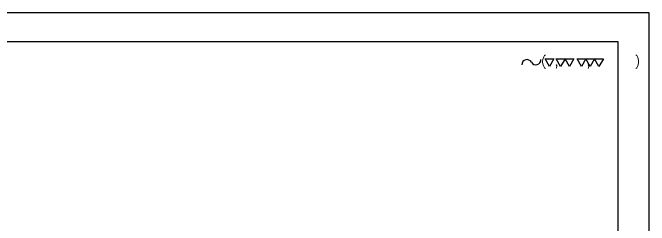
# Model space of a CAD drawing. Header units: inches. Extents: x 23 to 1845, y 4 to 536.
# Drawn here: x 1677.7 to 1844.5, y 192.4 to 248 of the extents above; entities that cross this region are included whole.
import ezdxf

# ---------------------------------------------------------------- set-up
doc = ezdxf.new("R2010")
doc.units = ezdxf.units.IN
doc.header["$MEASUREMENT"] = 0
doc.layers.add('title_frame', color=7, linetype='Continuous')
doc.layers.add('word_dim', color=253, linetype='Continuous')
doc.styles.get("Standard").update_dxf_attribs({"font": 'txt', "bigfont": 'gbcbig.shx'})

# ---------------------------------------------------------------- blocks, each defined once
blk = doc.blocks.new('shiage0')
at = {"layer": 'word_dim', "color": 3, "linetype": 'Continuous'}
for centre, radius, start, end in [((1.687489685469927, 1.849274192977646e-05), 1.687500000000015, 29.99999999999973, 180), ((4.610325423242443, 1.68751849274193), 1.6875, 209.9999999999997, 0)]:
    blk.add_arc(centre, radius, start, end, dxfattribs=at)

msp = doc.modelspace()

# ---------------------------------------------------------------- linework, layer by layer
at = {"layer": 'title_frame', "color": 4}
msp.add_lwpolyline([(1844.517908584838, 247.9681182432823), (1510.961544948486, 247.9681182432823), (1510.961544948486, 12.09611824327931), (1844.517908584838, 12.09611824327931)], close=True, dxfattribs=at)
at = {"layer": 'title_frame'}
msp.add_lwpolyline([(1519.161472221198, 240.4531727887361), (1836.317981312111, 240.4531727887361), (1836.317981312111, 19.61106369782556), (1519.161472221198, 19.61106369782556)], close=True, dxfattribs=at)
at = {"layer": 'title_frame', "color": 3, "linetype": 'Continuous'}
for points in [[(1818.376081592318, 233.8944219152536), (1817.228488865034, 235.8821108252732), (1819.523674319587, 235.8821108252732)], [(1821.301923816836, 233.8944219152536), (1820.154331089567, 235.8821108252732), (1824.744701998659, 235.8821108252732), (1823.597109271361, 233.8944219152536), (1822.44951654412, 235.8821108252732)], [(1826.752025489261, 233.8944219152536), (1825.604432761991, 235.8821108252732), (1832.489989125637, 235.8821108252732), (1831.342396398368, 233.8944219152536), (1830.194803671098, 235.8821108252732), (1829.047210943814, 233.8944219152536), (1827.89961821653, 235.8821108252732)]]:
    msp.add_lwpolyline(points, close=True, dxfattribs=at)

# ---------------------------------------------------------------- block references
at = {"layer": 'title_frame', "color": 3, "linetype": 'Continuous', "xscale": 0.7941818181716371, "yscale": 0.794181818186189, "zscale": 0.7941818181818181}
msp.add_blockref('shiage0', (1811.145384732708, 234.3660686984358), dxfattribs=at)

# ---------------------------------------------------------------- texts
at = {"layer": 'title_frame', "color": 3, "linetype": 'Continuous'}
msp.add_text('( ,   ,     )', height=2.382545454545455, dxfattribs=at).set_placement((1816.166441875934, 234.1502359136057))

doc.saveas('drawing.dxf')
